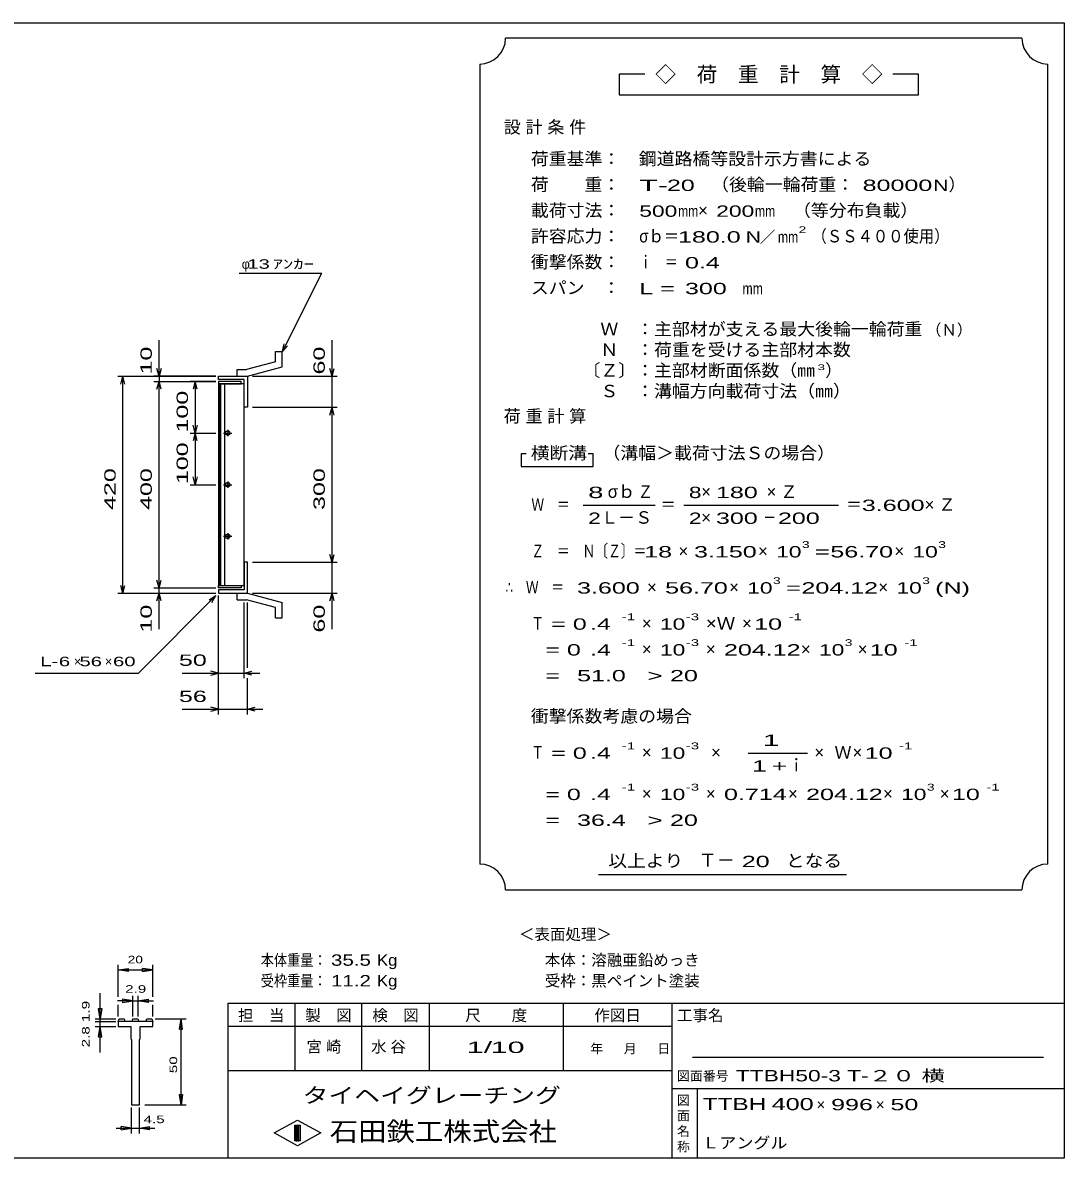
# Model space of a CAD drawing. Units: millimetres, scale not verified. Extents: x -1820 to 1736, y -1282 to 1048.
# Drawn here: x -281 to 1736, y -1152 to 1048 of the extents above; entities that cross this region are included whole.
import ezdxf
from ezdxf.enums import TextEntityAlignment as Align

# ---------------------------------------------------------------- set-up
doc = ezdxf.new("R2010")
doc.units = ezdxf.units.MM
doc.header["$LTSCALE"] = 10
for name, color, linetype, lineweight in [('0_2', 150, 'Continuous', 25), ('16', 3, 'Continuous', 25), ('19', 6, 'Continuous', 25), ('22', 2, 'Continuous', 25), ('32', 4, 'Continuous', 25)]:
    doc.layers.add(name, color=color, linetype=linetype, lineweight=lineweight)
doc.styles.add('ベクトル', font='')
doc.styles.get('ベクトル').set_extended_font_data('ベクトル')

msp = doc.modelspace()

# ---------------------------------------------------------------- linework, layer by layer
at = {"layer": '0_2'}
for p, q in [((-1724, 1048.5), (1736, 1048.5)), ((1736, 1048.5), (1736, -1151.5)), ((1736, -851.5), (116, -851.5)), ((116, -851.5), (116, -1151.5)), ((246, -851.5), (246, -981.5)), ((376, -981.5), (376, -851.5)), ((506, -851.5), (506, -981.5)), ((766, -981.5), (766, -851.5)), ((976, -851.5), (976, -1151.5)), ((976, -896.5), (116, -896.5)), ((1696, -956.5), (1016, -956.5)), ((116, -981.5), (976, -981.5)), ((976, -1016.5), (1736, -1016.5)), ((1026, -1151.5), (1026, -1016.5)), ((206, -1102.5), (251, -1077.5)), ((251, -1077.5), (296, -1102.5)), ((246, -1087.5), (256, -1087.5)), ((246, -1117.5), (246, -1087.5)), ((246, -1087.5), (248, -1087.5)), ((248, -1087.5), (248, -1117.5)), ((250, -1117.5), (250, -1087.5)), ((250, -1087.5), (252, -1087.5)), ((252, -1087.5), (252, -1117.5)), ((254, -1117.5), (254, -1087.5)), ((254, -1087.5), (256, -1087.5)), ((256, -1087.5), (256, -1117.5)), ((256, -1087.5), (256, -1117.5)), ((251, -1127.5), (206, -1102.5)), ((256, -1117.5), (246, -1117.5)), ((248, -1117.5), (250, -1117.5)), ((296, -1102.5), (251, -1127.5)), ((252, -1117.5), (254, -1117.5)), ((1736, -1151.5), (-1724, -1151.5))]:
    msp.add_line(p, q, dxfattribs=at)
at = {"layer": '16'}
for p, q in [((142, 353.5), (98, 353.5)), ((98, 353.5), (98, 349)), ((142, 349), (142, 353.5)), ((98, 349), (142, 349)), ((98, 349), (98, -42)), ((148, 349), (98, 349)), ((99.5, 349), (99.5, -42)), ((102.5, -42), (102.5, 349)), ((110, 349), (110, -42)), ((148, -42), (148, 349)), ((108, 253.5), (124, 253.5)), ((118, 256.5), (114, 256.5)), ((114, 250.5), (118, 250.5)), ((116, 259.5), (116, 247.5)), ((118, 156.5), (114, 156.5)), ((116, 159.5), (116, 147.5)), ((108, 153.5), (124, 153.5)), ((114, 150.5), (118, 150.5)), ((108, 53.5), (124, 53.5)), ((118, 56.5), (114, 56.5)), ((114, 50.5), (118, 50.5)), ((116, 59.5), (116, 47.5)), ((98, -42), (142, -42)), ((98, -46.5), (98, -42)), ((98, -42), (148, -42)), ((142, -42), (142, -46.5)), ((142, -46.5), (98, -46.5))]:
    msp.add_line(p, q, dxfattribs=at)
for centre, radius, start, end in [((114, 253.5), 3, 90, 270), ((116, 253.5), 4, 46.6, 133.4), ((116, 253.5), 4, 226.6, 313.4), ((118, 253.5), 3, 270, 90), ((114, 153.5), 3, 90, 270), ((116, 153.5), 4, 46.6, 133.4), ((118, 153.5), 3, 270, 90), ((116, 153.5), 4, 226.6, 313.4), ((114, 53.5), 3, 90, 270), ((116, 53.5), 4, 46.6, 133.4), ((116, 53.5), 4, 226.6, 313.4), ((118, 53.5), 3, 270, 90)]:
    msp.add_arc(centre, radius, start, end, dxfattribs=at)
at = {"layer": '19'}
for p, q in [((208.61, 411.62), (221.61, 411.62)), ((208.61, 391.6), (208.61, 411.62)), ((221.61, 381.62), (221.61, 411.62)), ((133.99, 376.51), (152.28, 376.51)), ((133.99, 363.51), (133.99, 376.51)), ((208.61, 391.6), (152.28, 376.51)), ((154, 363.5), (221.61, 381.62)), ((98, 357.5), (98, 363.5)), ((98, 363.5), (154, 363.5)), ((148, 357.5), (98, 357.5)), ((134, 363.5), (154, 363.5)), ((148, 303.5), (148, 357.5)), ((154, 363.5), (154, 303.5)), ((154, 303.5), (148, 303.5)), ((154, 3.5), (148, 3.5)), ((148, 3.5), (148, -50.5)), ((154, -56.5), (154, 3.5)), ((98, -50.5), (98, -56.5)), ((148, -50.5), (98, -50.5)), ((98, -56.5), (154, -56.5)), ((133.99, -69.51), (133.99, -56.51)), ((134, -56.5), (154, -56.5)), ((154, -56.5), (221.61, -74.62)), ((133.99, -69.51), (152.28, -69.51)), ((208.61, -84.6), (152.28, -69.51)), ((208.61, -104.62), (208.61, -84.6)), ((221.61, -104.62), (221.61, -74.62)), ((208.61, -104.62), (221.61, -104.62))]:
    msp.add_line(p, q, dxfattribs=at)
at = {"layer": '22', "color": 4}
for p, q in [((1654, 1018.5), (654, 1018.5)), ((604, 968.5), (604, -581.5)), ((1704, -581.5), (1704, 968.5)), ((924, 948.5), (874, 948.5)), ((874, 948.5), (874, 908.5)), ((1454, 948.5), (1404, 948.5)), ((1454, 908.5), (1454, 948.5)), ((874, 908.5), (1454, 908.5)), ((138, 563.5), (298, 563.5)), ((222, 411.5), (298, 563.5)), ((-17, 363.5), (-17, 433.5)), ((222, 411.5), (225, 426.1)), ((222, 411.5), (232, 422.5)), ((318, 363.5), (318, 433.5)), ((-17, 363.5), (-21, 378.5)), ((-13, 378.5), (-17, 363.5)), ((318, 363.5), (314, 378.5)), ((318, 363.5), (322, 378.5)), ((-97, 363.5), (93, 363.5)), ((-91, 348.5), (-87, 363.5)), ((-83, 348.5), (-87, 363.5)), ((-87, -56.5), (-87, 363.5)), ((93, 363.5), (-27, 363.5)), ((-27, 353.5), (93, 353.5)), ((-21, 338.5), (-17, 353.5)), ((-17, 363.5), (-17, 353.5)), ((-13, 338.5), (-17, 353.5)), ((-17, -46.5), (-17, 353.5)), ((93, 353.5), (43, 353.5)), ((53, 353.5), (49, 338.5)), ((57, 338.5), (53, 353.5)), ((53, 353.5), (53, 253.5)), ((164, 363.5), (328, 363.5)), ((318, 303.5), (318, 363.5)), ((164, 303.5), (328, 303.5)), ((314, 288.5), (318, 303.5)), ((322, 288.5), (318, 303.5)), ((318, 3.5), (318, 303.5)), ((53, 253.5), (49, 268.5)), ((57, 268.5), (53, 253.5)), ((43, 253.5), (93, 253.5)), ((53, 253.5), (49, 238.5)), ((57, 238.5), (53, 253.5)), ((53, 253.5), (53, 153.5)), ((694, 213.5), (684, 213.5)), ((684, 213.5), (684, 188.5)), ((824, 213.5), (814, 213.5)), ((824, 188.5), (824, 213.5)), ((684, 188.5), (824, 188.5)), ((53, 153.5), (49, 168.5)), ((57, 168.5), (53, 153.5)), ((43, 153.5), (93, 153.5)), ((804, 113.5), (944, 113.5)), ((999, 113.5), (1299, 113.5)), ((164, 3.5), (328, 3.5)), ((318, 3.5), (314, 18.5)), ((318, 3.5), (322, 18.5)), ((318, -56.5), (318, 3.5)), ((-87, -56.5), (-91, -41.5)), ((-87, -56.5), (-83, -41.5)), ((-17, -46.5), (-21, -31.5)), ((-17, -46.5), (-13, -31.5)), ((-97, -56.5), (93, -56.5)), ((-57, -211.5), (93, -61.5)), ((-27, -46.5), (93, -46.5)), ((-27, -56.5), (93, -56.5)), ((-21, -71.5), (-17, -56.5)), ((-17, -56.5), (-17, -46.5)), ((-13, -71.5), (-17, -56.5)), ((-17, -126.5), (-17, -56.5)), ((80, -69.5), (93, -61.5)), ((85, -74.5), (93, -61.5)), ((98, -221.5), (98, -61.5)), ((98, -291.5), (98, -61.5)), ((164, -56.5), (328, -56.5)), ((314, -71.5), (318, -56.5)), ((322, -71.5), (318, -56.5)), ((318, -126.5), (318, -56.5)), ((148, -221.5), (148, -74.5)), ((154, -201.5), (154, -74.5)), ((-257, -211.5), (-57, -211.5)), ((28, -211.5), (98, -211.5)), ((98, -211.5), (83, -207.5)), ((83, -215.5), (98, -211.5)), ((98, -211.5), (148, -211.5)), ((148, -211.5), (163, -207.5)), ((163, -215.5), (148, -211.5)), ((148, -211.5), (178, -211.5)), ((154, -291.5), (154, -221.5)), ((28, -281.5), (98, -281.5)), ((98, -281.5), (83, -277.5)), ((83, -285.5), (98, -281.5)), ((98, -281.5), (154, -281.5)), ((154, -281.5), (169, -277.5)), ((169, -285.5), (154, -281.5)), ((154, -281.5), (184, -281.5)), ((1124, -366.5), (1239, -366.5)), ((834, -601.5), (1314, -601.5)), ((654, -631.5), (1654, -631.5))]:
    msp.add_line(p, q, dxfattribs=at)
for centre, start, end in [((604, 1018.5), 270, 0), ((1704, 1018.5), 180, 270), ((604, -631.5), 0, 90), ((1704, -631.5), 90, 180)]:
    msp.add_arc(centre, 50, start, end, dxfattribs=at)
at = {"layer": '32'}
for p, q in [((-96, -838.5), (-96, -776.5)), ((-96, -786.5), (-76, -783.5)), ((-76, -789.5), (-96, -786.5)), ((-96, -786.5), (-29.33, -786.5)), ((-76, -789.5), (-76, -783.5)), ((-29.33, -786.5), (-49.33, -783.5)), ((-49.33, -789.5), (-49.33, -783.5)), ((-49.33, -789.5), (-29.33, -786.5)), ((-29.33, -838.5), (-29.33, -776.5)), ((-131, -881.5), (-131, -831.5)), ((-67.5, -846.5), (-97.5, -846.5)), ((-96, -876.5), (-96, -854.5)), ((-67.5, -846.5), (-87.5, -843.5)), ((-87.5, -843.5), (-87.5, -849.5)), ((-87.5, -849.5), (-67.5, -846.5)), ((-67.5, -876.5), (-67.5, -836.5)), ((-67.5, -846.5), (-57.83, -846.5)), ((-57.83, -836.5), (-57.83, -876.5)), ((-57.83, -846.5), (-37.83, -843.5)), ((-37.83, -849.5), (-57.83, -846.5)), ((-57.83, -846.5), (-27.83, -846.5)), ((-37.83, -843.5), (-37.83, -849.5)), ((-29.33, -876.5), (-29.33, -854.5)), ((-131, -881.5), (-134, -861.5)), ((-134, -861.5), (-128, -861.5)), ((-128, -861.5), (-131, -881.5)), ((-141, -881.5), (-101, -881.5)), ((-141, -886.5), (-101, -886.5)), ((-141, -896.5), (-101, -896.5)), ((-134, -916.5), (-131, -896.5)), ((-131, -896.5), (-131, -881.5)), ((-128, -916.5), (-131, -896.5)), ((-131, -946.5), (-131, -896.5)), ((-96, -886.5), (-94.33, -881.5)), ((-96, -886.5), (-96, -896.5)), ((-29.33, -886.5), (-96, -886.5)), ((-96, -896.5), (-71.83, -896.5)), ((-94.33, -881.5), (-84.67, -881.5)), ((-84.67, -881.5), (-83, -886.5)), ((-71.83, -896.5), (-71.83, -919.83)), ((-69.17, -886.5), (-67.5, -881.5)), ((-67.5, -881.5), (-57.83, -881.5)), ((-57.83, -881.5), (-56.17, -886.5)), ((-53.5, -919.83), (-53.5, -896.5)), ((-53.5, -896.5), (-29.33, -896.5)), ((-42.33, -886.5), (-40.67, -881.5)), ((-40.67, -881.5), (-31, -881.5)), ((-31, -881.5), (-29.33, -886.5)), ((-29.33, -896.5), (-29.33, -886.5)), ((-24.33, -881.5), (35.67, -881.5)), ((22.67, -901.5), (25.67, -881.5)), ((22.67, -901.5), (28.67, -901.5)), ((28.67, -901.5), (25.67, -881.5)), ((25.67, -1048.17), (25.67, -881.5)), ((-134, -916.5), (-128, -916.5)), ((-71.83, -919.83), (-70.17, -921.5)), ((-70.17, -921.5), (-70.17, -1048.17)), ((-55.17, -921.5), (-53.5, -919.83)), ((-55.17, -1048.17), (-55.17, -921.5)), ((25.67, -1048.17), (22.67, -1028.17)), ((22.67, -1028.17), (28.67, -1028.17)), ((28.67, -1028.17), (25.67, -1048.17)), ((-70.17, -1048.17), (-55.17, -1048.17)), ((-70.17, -1103.17), (-70.17, -1053.17)), ((-55.17, -1103.17), (-55.17, -1053.17)), ((-44.33, -1048.17), (35.67, -1048.17)), ((-100.17, -1093.17), (-70.17, -1093.17)), ((-70.17, -1093.17), (-90.17, -1090.17)), ((-90.17, -1096.17), (-90.17, -1090.17)), ((-90.17, -1096.17), (-70.17, -1093.17)), ((-70.17, -1093.17), (-55.17, -1093.17)), ((-55.17, -1093.17), (-35.17, -1090.17)), ((-35.17, -1096.17), (-55.17, -1093.17)), ((-55.17, -1093.17), (-25.17, -1093.17)), ((-35.17, -1096.17), (-35.17, -1090.17))]:
    msp.add_line(p, q, dxfattribs=at)
msp.add_circle((-131, -886.5), 1, dxfattribs=at)

# ---------------------------------------------------------------- texts
at = {"layer": '0_2', "style": 'ベクトル'}
for s, height, p in [('担\u3000当', 21.99, (136, -874.5)), ('製\u3000図', 21.99, (266, -874.5)), ('検\u3000図', 21.99, (396, -874.5)), ('尺\u3000\u3000度', 21.99, (576, -874.5)), ('作図日', 21.99, (826, -874.5)), ('工事名', 21.99, (986, -874.5)), ('年', 18.33, (818, -939)), ('月', 18.33, (883, -939)), ('日', 18.33, (948, -939)), ('図面番号', 18.33, (986, -992)), ('図', 18.33, (986, -1039)), ('面', 18.33, (986, -1069)), ('名', 18.33, (986, -1099)), ('称', 18.33, (986, -1129))]:
    msp.add_text(s, height=height, dxfattribs=at).set_placement(p, align=Align.MIDDLE_LEFT)
at = {"layer": '0_2', "color": 222, "style": 'ベクトル'}
for s, height, width, p in [('タイヘイグレーチング', 29.33, 1.25, (261, -1029.5)), ('石田鉄工株式会社', 36.66, 1.1, (313.5, -1099.5))]:
    msp.add_text(s, height=height, dxfattribs=dict(at, width=width)).set_placement(p, align=Align.MIDDLE_LEFT)
at = {"layer": '22', "style": 'ベクトル'}
for s, height, p in [('◇\u3000荷\u3000重\u3000計\u3000算\u3000◇', 29.33, (944, 948.5)), ('）', 24.19, (1512, 735)), ('×', 24.19, (1027, 685)), ('／', 21.99, (1146.5, 633.5)), ('φ', 18.33, (143, 581)), ('（Ｎ）', 21.99, (1468, 453.5)), ('）', 24.19, (1273, 375)), ('σｂ', 24.19, (852, 140)), ('×', 24.19, (1033, 140)), ('Ｌ－Ｓ', 24.19, (839, 90)), ('×', 24.19, (1033, 90)), ('×', 24.19, (989, 25)), ('×', 24.19, (1143, 25)), ('×', 24.19, (1407, 25)), ('×', 24.19, (928, -45)), ('×', 24.19, (1087, -45)), ('×', 24.19, (1376, -45)), ('×', 24.19, (918, -115)), ('×', 24.19, (1112, -115)), ('×', 24.19, (918, -165)), ('×', 24.19, (1042, -165)), ('×', 24.19, (1226, -165)), ('×', 24.19, (1336, -165)), ('×', 18.33, (-182, -189)), ('×', 18.33, (-122, -189)), ('×', 24.19, (918, -365)), ('×', 24.19, (1052, -365)), ('×', 24.19, (1252, -365)), ('Ｗ', 24.19, (1291, -365)), ('×', 24.19, (1326, -365)), ('ｉ', 24.19, (1200.5, -390)), ('×', 24.19, (918, -445)), ('×', 24.19, (1042, -445)), ('×', 24.19, (1201, -445)), ('×', 24.19, (1385, -445)), ('×', 24.19, (1495, -445)), ('Ｔ－', 25.66, (1028, -574)), ('＜表面処理＞', 21.99, (680, -717.5)), ('本体：', 21.99, (730, -767.5)), ('溶融亜鉛めっき', 21.99, (820, -767.5)), ('受枠：', 21.99, (730, -807.5)), ('黒ペイント塗装', 21.99, (820, -807.5)), ('×', 21.99, (1256, -1047.5)), ('×', 21.99, (1371, -1047.5))]:
    msp.add_text(s, height=height, dxfattribs=at).set_placement(p, align=Align.MIDDLE_LEFT)
for s, height, width, p in [('荷重基準：\u3000', 24.19, 1.05, (703, 785)), ('鋼道路橋等設計示方書による', 24.19, 1.05, (912, 785)), ('荷\u3000\u3000重：\u3000', 24.19, 1.05, (703, 735)), ('（後輪一輪荷重：', 24.19, 1.05, (1052, 735)), ('T-', 21.99, 2, (913, 733.5)), (' 20 ', 21.99, 1.65, (953, 733.5)), (' 80000', 21.99, 1.65, (1332, 733.5)), ('N', 21.99, 1.4, (1482, 733.5)), ('載荷寸法：\u3000', 24.19, 1.05, (703, 685)), ('500', 21.99, 1.5, (913, 683.5)), ('mm', 21.99, 0.8, (988, 683.5)), ('200', 21.99, 1.5, (1062, 683.5)), ('mm', 21.99, 0.8, (1137, 683.5)), ('\u3000（等分布負載）', 24.19, 1.05, (1176, 685)), ('許容応力：\u3000', 24.19, 1.05, (703, 635)), ('σｂ＝', 24.19, 0.9, (913, 635)), ('180.0', 21.99, 1.65, (988, 633.5)), ('N', 21.99, 1.4, (1119, 633.5)), ('mm', 21.99, 0.8, (1181.5, 633.5)), ('2', 13.2, 1.5, (1221.5, 647.5)), ('（ＳＳ４００使用）', 24.19, 0.9, (1246.5, 635)), ('衝撃係数：\u3000', 24.19, 1.05, (703, 585)), ('ｉ\u3000＝', 24.19, 0.75, (913, 585)), (' 0.4', 21.99, 1.65, (988, 583.5)), (' 13 ', 18.33, 1.6, (143, 581)), ('ｱﾝｶｰ', 18.33, 1.6, (203, 581)), ('スパン\u3000：\u3000', 24.19, 1.05, (703, 535)), ('L =', 21.99, 1.65, (913, 533.5)), (' 300 ', 21.99, 1.65, (988, 533.5)), ('mm', 21.99, 0.8, (1113, 533.5)), ('\u3000Ｗ\u3000：主部材が支える最大後輪一輪荷重', 24.19, 1.05, (803, 455)), ('\u3000Ｎ\u3000：荷重を受ける主部材本数', 24.19, 1.05, (803, 415)), ('〔Ｚ〕：主部材断面係数（㎜', 24.19, 1.05, (803, 375)), ('3', 11, 1.8, (1258, 381)), ('\u3000Ｓ\u3000：溝幅方向載荷寸法（㎜）', 24.19, 1.05, (803, 335)), ('横断溝', 24.19, 1.1, (703, 215)), ('\u3000（溝幅＞載荷寸法Ｓの場合）', 24.19, 1.05, (807, 215)), ('8', 21.99, 1.8, (814, 138.5)), ('Ｚ', 24.19, 0.9, (910, 140)), ('8', 21.99, 1.5, (1009, 138.5)), (' 180 ', 21.99, 1.65, (1048, 138.5)), ('Ｗ\u3000＝', 24.19, 0.75, (704, 115)), ('＝', 24.19, 0.9, (954, 115)), ('＝', 24.19, 0.9, (1314, 115)), ('3.600', 21.99, 1.65, (1344, 113.5)), ('2', 21.99, 1.5, (814, 88.5)), ('2', 21.99, 1.5, (1009, 88.5)), (' 300 ', 21.99, 1.65, (1048, 88.5)), ('－', 24.19, 0.75, (1153, 90)), (' 200 ', 21.99, 1.65, (1168, 88.5)), ('3', 13.2, 1.5, (1228, 37.5)), ('3', 13.2, 1.5, (1492, 37.5)), ('Ｚ\u3000＝\u3000Ｎ〔Ｚ〕＝', 24.19, 0.75, (704, 25)), (' 18 ', 21.99, 1.65, (909, 23.5)), ('3.150', 21.99, 1.65, (1019, 23.5)), ('10', 21.99, 1.5, (1178, 23.5)), ('=', 21.99, 1.7, (1253, 23.5)), ('56.70', 21.99, 1.65, (1283, 23.5)), ('10', 21.99, 1.5, (1442, 23.5)), ('∴\u3000Ｗ\u3000＝', 24.19, 0.75, (654, -45)), (' 3.600', 21.99, 1.65, (779, -46.5)), ('56.70', 21.99, 1.65, (963, -46.5)), ('10', 21.99, 1.5, (1122, -46.5)), ('3', 13.2, 1.5, (1172, -32.5)), ('=', 21.99, 1.7, (1197, -46.5)), ('204.12', 21.99, 1.65, (1227, -46.5)), ('10', 21.99, 1.5, (1411, -46.5)), ('3', 13.2, 1.5, (1461, -32.5)), ('(N)', 21.99, 1.65, (1486, -46.5)), ('Ｔ', 24.19, 0.75, (704, -115)), (' = 0', 21.99, 1.65, (729, -116.5)), (' .4 ', 21.99, 1.65, (804, -116.5)), ('-1', 13.2, 1.65, (879, -102.5)), ('10', 21.99, 1.5, (953, -116.5)), ('-3', 13.2, 1.65, (1003, -102.5)), ('×Ｗ', 24.19, 1.1, (1042, -115)), (' 10 ', 21.99, 1.65, (1122, -116.5)), ('-1', 13.2, 1.65, (1202, -102.5)), ('-1', 13.2, 1.65, (879, -152.5)), ('-3', 13.2, 1.65, (1003, -152.5)), ('3', 13.2, 1.5, (1311, -152.5)), ('-1', 13.2, 1.65, (1426, -152.5)), (' 50 ', 21.99, 1.65, (8, -186.5)), ('  = 0', 21.99, 1.65, (704, -166.5)), (' .4 ', 21.99, 1.65, (804, -166.5)), ('10', 21.99, 1.5, (953, -166.5)), ('204.12', 21.99, 1.65, (1077, -166.5)), ('10', 21.99, 1.5, (1261, -166.5)), (' 10 ', 21.99, 1.65, (1346, -166.5)), ('L-', 18.33, 1.6, (-247, -189)), (' 6 ', 18.33, 1.6, (-222, -189)), (' 56 ', 18.33, 1.6, (-182, -189)), (' 60 ', 18.33, 1.6, (-117, -189)), ('  =', 21.99, 1.65, (704, -216.5)), (' 51.0', 21.99, 1.65, (779, -216.5)), ('>', 21.99, 1.7, (929, -216.5)), (' 20 ', 21.99, 1.65, (959, -216.5)), (' 56 ', 21.99, 1.65, (8, -256.5)), ('衝撃係数考慮の場合', 24.19, 1.05, (703, -295)), ('-1', 13.2, 1.65, (879, -352.5)), ('-3', 13.2, 1.65, (1003, -352.5)), ('-1', 13.2, 1.65, (1416, -352.5)), ('Ｔ', 24.19, 0.75, (704, -365)), (' = 0', 21.99, 1.65, (729, -366.5)), (' .4 ', 21.99, 1.65, (804, -366.5)), ('10', 21.99, 1.5, (953, -366.5)), (' 10 ', 21.99, 1.65, (1336, -366.5)), ('  = 0', 21.99, 1.65, (704, -446.5)), (' .4 ', 21.99, 1.65, (804, -446.5)), ('-1', 13.2, 1.65, (879, -432.5)), ('10', 21.99, 1.5, (953, -446.5)), ('-3', 13.2, 1.65, (1003, -432.5)), ('0.714', 21.99, 1.65, (1077, -446.5)), ('204.12', 21.99, 1.65, (1236, -446.5)), ('10', 21.99, 1.5, (1420, -446.5)), ('3', 13.2, 1.5, (1470, -432.5)), (' 10 ', 21.99, 1.65, (1505, -446.5)), ('-1', 13.2, 1.65, (1585, -432.5)), ('  =', 21.99, 1.65, (704, -496.5)), (' 36.4', 21.99, 1.65, (779, -496.5)), ('>', 21.99, 1.7, (929, -496.5)), (' 20 ', 21.99, 1.65, (959, -496.5)), ('以上より\u3000', 24.19, 1.1, (853, -575)), (' 20 ', 21.99, 1.65, (1098, -576.5)), ('となる', 24.19, 1.1, (1197, -575)), ('本体重量：', 21.99, 0.85, (180, -767.5)), (' 35.5', 21.99, 1.35, (305, -767.5)), ('Kg', 21.99, 1.1, (405, -767.5)), ('受枠重量：', 21.99, 0.85, (180, -807.5)), (' 11.2', 21.99, 1.35, (305, -807.5)), ('Kg', 21.99, 1.1, (405, -807.5)), ('1/', 21.99, 2, (579, -936.5)), (' 10 ', 21.99, 2, (609, -936.5)), ('TTBH50-3 T-２０ 横               ', 21.99, 1.5, (1100, -991.5)), ('TTBH', 23.46, 1.5, (1036, -1046.5)), (' 400 ', 23.46, 1.55, (1156, -1046.5)), (' 996 ', 21.99, 1.65, (1271, -1047.5)), (' 50 ', 21.99, 1.65, (1386, -1047.5)), ('Ｌアングル', 21.99, 1.1, (1035, -1121.5))]:
    msp.add_text(s, height=height, dxfattribs=dict(at, width=width)).set_placement(p, align=Align.MIDDLE_LEFT)
at = {"layer": '22', "style": 'ベクトル', "width": 1.65}
for s, p in [(' 10 ', (-42, 353.5)), (' 60 ', (293, 353.5)), (' 100 ', (28, 241)), (' 100 ', (28, 141)), (' 420 ', (-112, 91)), (' 400 ', (-42, 91)), (' 300 ', (293, 91)), (' 10 ', (-42, -146.5)), (' 60 ', (293, -146.5))]:
    msp.add_text(s, height=21.99, rotation=90, dxfattribs=at).set_placement(p, align=Align.MIDDLE_LEFT)
at = {"layer": '22', "attachment_point": 4, "style": 'ベクトル'}
for s, insert, char_height in [('\\T1.28;設計条件', (650.5, 845), 24.19), ('\\T1.28;荷重計算', (650.5, 285), 24.19), ('\\T1.42;×Ｚ', (1159.5, 140), 24.19), ('\\T1.42;×Ｚ', (1465.5, 115), 24.19), ('\\T1.25;\\W2;\\~1\\~', (1131.5, -341.5), 21.99), ('\\T1.33;\\W1.75;1+', (1131.5, -391.5), 21.99), ('\\T1.25;宮崎\u3000', (268.5, -936.5), 21.99), ('\\T1.25;水谷\u3000', (393.5, -936.5), 21.99)]:
    msp.add_mtext(s, dxfattribs=dict(at, insert=insert, char_height=char_height))
at = {"layer": '32', "color": 2, "style": 'ベクトル'}
for s, width, p in [('20', 1.35, (-77.67, -766.5)), ('2.9', 1.5, (-82.67, -823.5)), (' 4.5 ', 1.5, (-55.17, -1076.17))]:
    msp.add_text(s, height=14.66, dxfattribs=dict(at, width=width)).set_placement(p, align=Align.MIDDLE_LEFT)
at = {"layer": '32', "color": 2, "style": 'ベクトル', "width": 1.5}
for s, p in [('2.8 1.9', (-159, -936.5)), (' 50 ', (10.67, -994.83))]:
    msp.add_text(s, height=14.66, rotation=90, dxfattribs=at).set_placement(p, align=Align.MIDDLE_LEFT)

doc.saveas('drawing.dxf')
